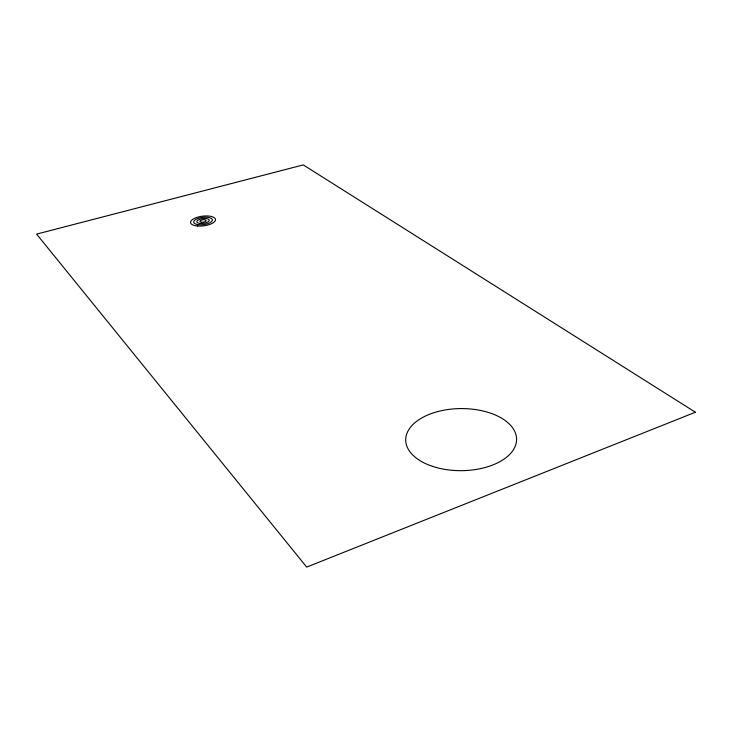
<?xml version="1.0" encoding="UTF-8"?>
<svg xmlns="http://www.w3.org/2000/svg" width="732" height="732" viewBox="0 0 732 732"><rect width="100%" height="100%" fill="white"/><g stroke="black" fill="none" stroke-linecap="round" stroke-linejoin="round"><path stroke-width="1.1" d="M695.4 412.226L306.69 567.09L36.6 234.112L303.268 164.91L695.4 412.226M201.565 222.217A3.148 1.217 -7.2 0 0 206.15 220.597A3.148 1.217 -7.2 0 0 201.364 220.112A3.148 1.217 -7.2 0 0 201.565 222.217M200.12 223.47A6.295 2.434 -7.2 0 0 209.27 220.222A6.295 2.434 -7.2 0 0 199.69 219.271A6.295 2.434 -7.2 0 0 200.12 223.47M198.683 224.724A9.434 3.66 -7.2 0 0 212.39 219.838A9.434 3.66 -7.2 0 0 198.006 218.429A9.434 3.66 -7.2 0 0 198.683 224.724M197.256 225.996A12.581 4.877 -7.2 0 0 215.51 219.463A12.581 4.877 -7.2 0 0 196.304 217.605A12.581 4.877 -7.2 0 0 197.256 225.996M432.502 466.348A55.449 31.055 -0.4 0 0 516.582 439.969A55.449 31.055 -0.4 0 0 434.351 412.564A55.449 31.055 -0.4 0 0 432.502 466.348"/></g></svg>
